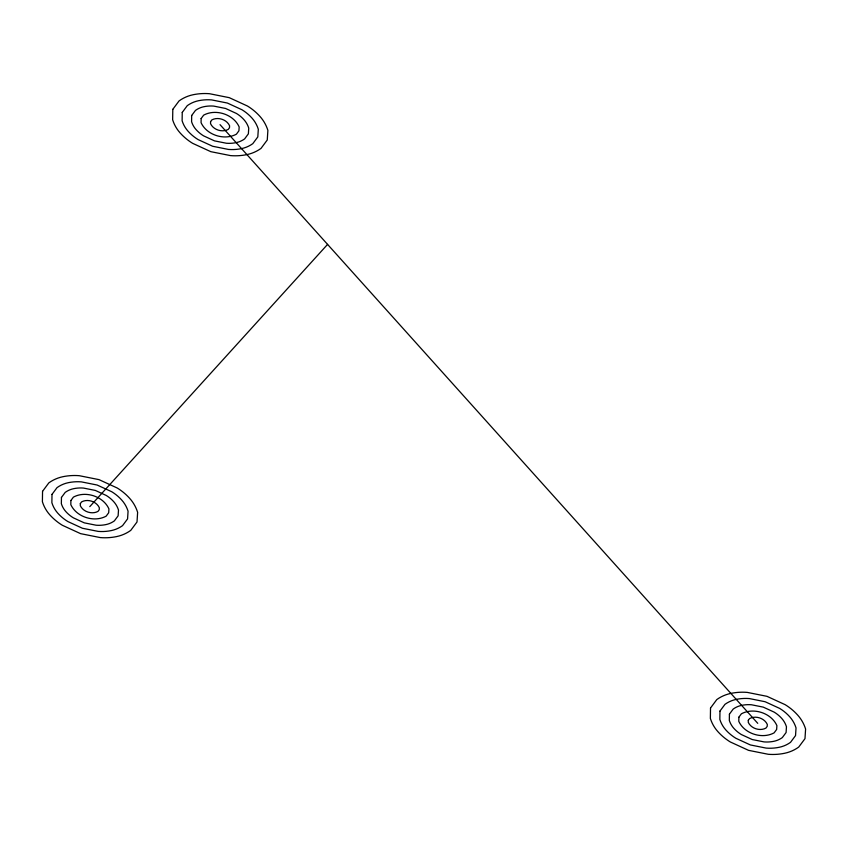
<?xml version="1.0" encoding="UTF-8"?>
<svg xmlns="http://www.w3.org/2000/svg" width="848" height="848" viewBox="0 0 848 848"><rect width="100%" height="100%" fill="white"/><g stroke="black" fill="none" stroke-linecap="round" stroke-linejoin="round"><path stroke-width="1.27" d="M89.782 506.638L327.572 244.394M220.035 124.667L757.752 723.333M42.548 491.321L42.4 501.751A36.432 35.86 -18 0 0 49.873 514.906A57.049 56.169 -18 0 0 62.37 525.283L80.581 533.646L100.297 537.59A57.049 56.169 -18 0 0 116.674 536.572A36.432 35.86 -18 0 0 130.74 530.403L137.016 521.965L137.63 512.34A38.679 38.086 -18 0 0 129.702 498.38A57.049 56.169 -18 0 0 117.204 487.992L98.993 479.629L79.277 475.696A57.049 56.169 -18 0 0 62.9 476.703A36.432 35.86 -18 0 0 48.834 482.872L42.548 491.321M52.004 494.384L51.876 502.726A29.139 28.694 -18 0 0 57.855 513.252A45.644 44.933 -18 0 0 67.851 521.552L82.415 528.251L98.198 531.399A45.644 44.933 -18 0 0 111.289 530.583A29.139 28.694 -18 0 0 122.547 525.654L127.571 518.902L128.069 511.206A30.941 30.464 -18 0 0 121.709 500.023A45.644 44.933 -18 0 0 111.724 491.723L97.149 485.035L81.376 481.876A45.644 44.933 -18 0 0 68.275 482.692A29.139 28.694 -18 0 0 57.028 487.632L52.004 494.384M61.448 497.447L61.353 503.701A21.857 21.518 -18 0 0 65.837 511.598A34.227 33.697 -18 0 0 73.331 517.821L84.259 522.845L96.089 525.209A34.227 33.697 -18 0 0 105.915 524.594A21.857 21.518 -18 0 0 114.353 520.895L118.126 515.828L118.497 510.061A23.203 22.854 -18 0 0 113.727 501.677A34.227 33.697 -18 0 0 106.233 495.455L95.315 490.43L83.475 488.066A34.227 33.697 -18 0 0 73.659 488.681A21.857 21.518 -18 0 0 65.211 492.381L61.448 497.447M70.893 500.511L70.829 504.677C76.511 517.121 94.255 522.697 106.17 516.146L108.682 512.764L108.926 508.917C103.339 496.271 85.447 490.515 73.405 497.129L70.893 500.511M80.337 503.574L80.306 505.662C83.146 511.885 92.019 514.672 97.976 511.397L99.237 509.701L99.354 507.782C96.566 501.454 87.62 498.571 81.599 501.889L80.337 503.574M172.801 109.339L172.642 119.769A36.432 35.86 -18 0 0 180.126 132.935A57.049 56.169 -18 0 0 192.613 143.312L210.823 151.675L230.539 155.608A57.049 56.169 -18 0 0 246.916 154.601A36.432 35.86 -18 0 0 260.983 148.432L267.268 139.984L267.883 130.369A38.679 38.086 -18 0 0 259.944 116.399A57.049 56.169 -18 0 0 247.446 106.021L229.246 97.658L209.52 93.715A57.049 56.169 -18 0 0 193.143 94.732A36.432 35.86 -18 0 0 179.076 100.901L172.801 109.339M182.246 112.413L182.119 120.755A29.139 28.694 -18 0 0 188.108 131.281A45.644 44.933 -18 0 0 198.093 139.581L212.668 146.269L228.441 149.428A45.644 44.933 -18 0 0 241.542 148.612A29.139 28.694 -18 0 0 252.789 143.672L257.813 136.92L258.311 129.235A30.941 30.464 -18 0 0 251.962 118.052A45.644 44.933 -18 0 0 241.966 109.752L227.402 103.053L211.618 99.905A45.644 44.933 -18 0 0 198.527 100.721A29.139 28.694 -18 0 0 187.27 105.65L182.246 112.413M191.69 115.476L191.595 121.73A21.857 21.518 -18 0 0 196.089 129.627A34.227 33.697 -18 0 0 203.584 135.85L214.502 140.874L226.342 143.238A34.227 33.697 -18 0 0 236.168 142.623A21.857 21.518 -18 0 0 244.606 138.924L248.369 133.857L248.74 128.09A23.203 22.854 -18 0 0 243.98 119.706A34.227 33.697 -18 0 0 236.486 113.484L225.557 108.459L213.728 106.095A34.227 33.697 -18 0 0 203.902 106.71A21.857 21.518 -18 0 0 195.464 110.41L191.69 115.476M201.135 118.54L201.082 122.706C206.764 135.15 224.497 140.726 236.412 134.175L238.924 130.793L239.168 126.946C233.582 114.3 215.689 108.544 203.647 115.158L201.135 118.54M210.58 121.603L210.558 123.691C213.399 129.903 222.261 132.701 228.218 129.415L229.479 127.73L229.596 125.811C226.808 119.483 217.862 116.6 211.841 119.918L210.58 121.603M710.518 708.016L710.37 718.436A36.432 35.86 -18 0 0 717.843 731.601A57.049 56.169 -18 0 0 730.329 741.979L748.54 750.342L768.267 754.285A57.049 56.169 -18 0 0 784.633 753.268A36.432 35.86 -18 0 0 798.699 747.099L804.985 738.661L805.6 729.036A38.679 38.086 -18 0 0 797.661 715.065A57.049 56.169 -18 0 0 785.174 704.688L766.963 696.325L747.236 692.392A57.049 56.169 -18 0 0 730.87 693.399A36.432 35.86 -18 0 0 716.804 699.568L710.518 708.016M719.963 711.08L719.846 719.422A29.139 28.694 -18 0 0 725.824 729.948A45.644 44.933 -18 0 0 735.82 738.248L750.385 744.947L766.157 748.095A45.644 44.933 -18 0 0 779.259 747.279A29.139 28.694 -18 0 0 790.516 742.35L795.541 735.587L796.028 727.902A30.941 30.464 -18 0 0 789.679 716.719A45.644 44.933 -18 0 0 779.683 708.419L765.119 701.731L749.346 698.572A45.644 44.933 -18 0 0 736.244 699.388A29.139 28.694 -18 0 0 724.987 704.328L719.963 711.08M729.418 714.143L729.322 720.397A21.857 21.518 -18 0 0 733.806 728.294A34.227 33.697 -18 0 0 741.3 734.516L752.229 739.541L764.059 741.905A34.227 33.697 -18 0 0 773.885 741.29A21.857 21.518 -18 0 0 782.322 737.59L786.096 732.524L786.456 726.757A23.203 22.854 -18 0 0 781.697 718.373A34.227 33.697 -18 0 0 774.203 712.15L763.274 707.126L751.445 704.762A34.227 33.697 -18 0 0 741.618 705.377A21.857 21.518 -18 0 0 733.181 709.076L729.418 714.143M738.862 717.207L738.799 721.372C744.48 733.817 762.214 739.392 774.129 732.842L776.641 729.46L776.895 725.612C771.309 712.967 753.416 707.211 741.375 713.825L738.862 717.207M748.307 720.27L748.275 722.358C751.116 728.58 759.988 731.368 765.945 728.082L767.196 726.397L767.323 724.478C764.525 718.15 755.579 715.267 749.558 718.585L748.307 720.27"/></g></svg>
